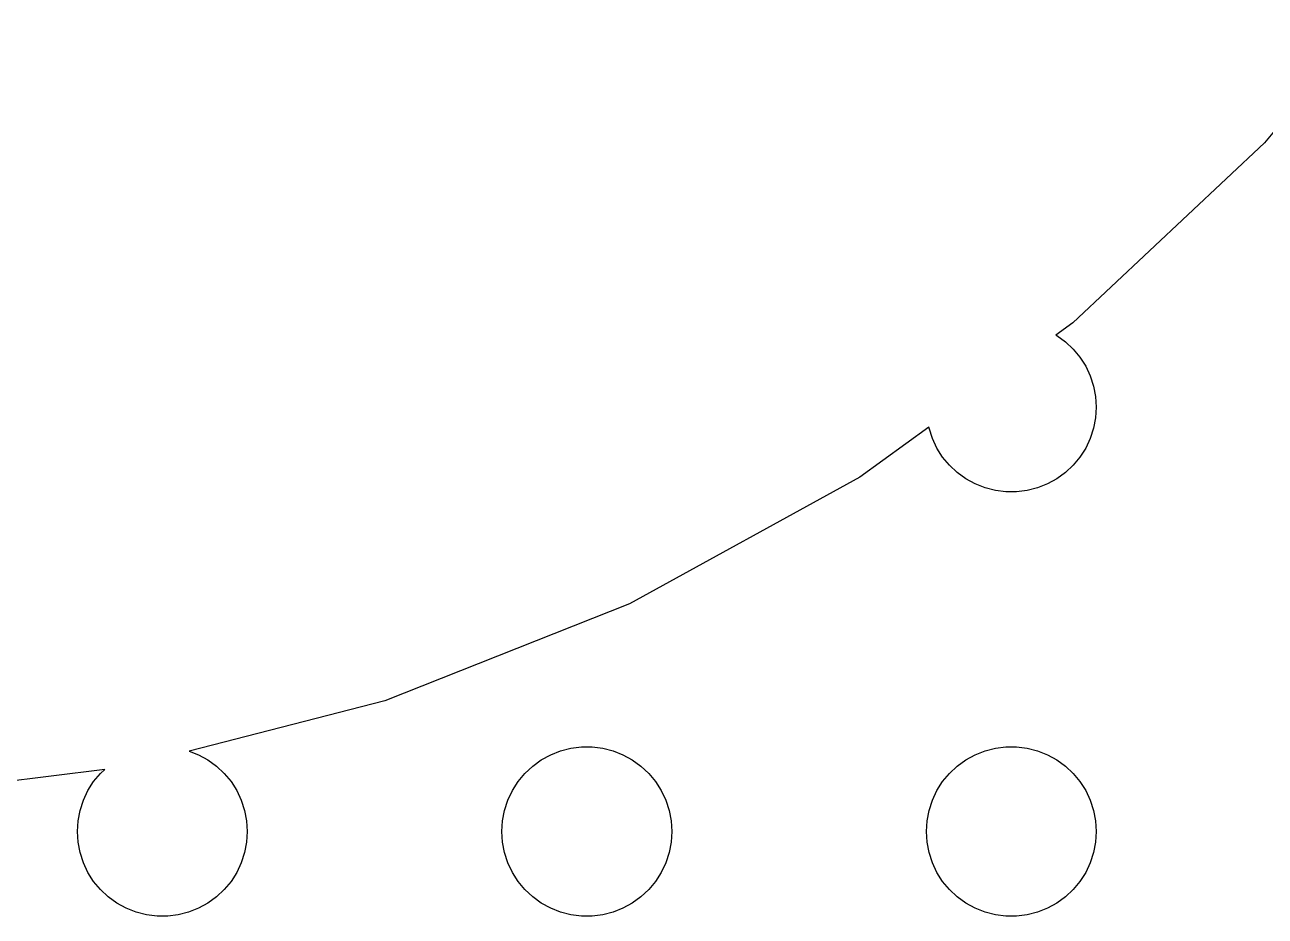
# Model space of a CAD drawing. Header units: metres. Extents: x -157 to 157, y -157 to 157.
# Drawn here: x 5.07 to 26.99, y -39 to -23.24 of the extents above; entities that cross this region are included whole.
import ezdxf

# ---------------------------------------------------------------- set-up
doc = ezdxf.new("R2010")
doc.units = ezdxf.units.M

msp = doc.modelspace()

# ---------------------------------------------------------------- linework, layer by layer
for p, q in [((28.6978, -23.2419), (26.9718, -25.3282)), ((26.9718, -25.3282), (23.5847, -28.509)), ((23.5847, -28.509), (23.2878, -28.7247)), ((23.2878, -28.7247), (23.3037, -28.7335)), ((23.3037, -28.7335), (23.4561, -28.8442)), ((23.4561, -28.8442), (23.5934, -28.9732)), ((23.5934, -28.9732), (23.7135, -29.1183)), ((23.7135, -29.1183), (23.8145, -29.2774)), ((23.8145, -29.2774), (23.8947, -29.4478)), ((23.8947, -29.4478), (23.9529, -29.627)), ((23.9529, -29.627), (23.9882, -29.812)), ((23.9882, -29.812), (24, -30)), ((24, -30), (23.9882, -30.188)), ((23.9882, -30.188), (23.9529, -30.373)), ((21.0437, -30.3551), (19.8256, -31.2401)), ((21.0471, -30.373), (21.0437, -30.3551)), ((21.1053, -30.5522), (21.0471, -30.373)), ((23.9529, -30.373), (23.8947, -30.5522)), ((21.1855, -30.7226), (21.1053, -30.5522)), ((23.8947, -30.5522), (23.8145, -30.7226)), ((21.2865, -30.8817), (21.1855, -30.7226)), ((21.4065, -31.0268), (21.2865, -30.8817)), ((23.7135, -30.8817), (23.5934, -31.0268)), ((23.8145, -30.7226), (23.7135, -30.8817)), ((21.5439, -31.1558), (21.4065, -31.0268)), ((23.5934, -31.0268), (23.4561, -31.1558)), ((19.8256, -31.2401), (15.7538, -33.4786)), ((21.6963, -31.2665), (21.5439, -31.1558)), ((21.8613, -31.3572), (21.6963, -31.2665)), ((23.3037, -31.2665), (23.1387, -31.3572)), ((23.4561, -31.1558), (23.3037, -31.2665)), ((22.0365, -31.4266), (21.8613, -31.3572)), ((22.2189, -31.4734), (22.0365, -31.4266)), ((22.4058, -31.497), (22.2189, -31.4734)), ((22.5942, -31.497), (22.4058, -31.497)), ((22.7811, -31.4734), (22.5942, -31.497)), ((22.9635, -31.4266), (22.7811, -31.4734)), ((23.1387, -31.3572), (22.9635, -31.4266)), ((15.7538, -33.4786), (11.4336, -35.1891)), ((11.4336, -35.1891), (7.97369, -36.0774)), ((7.97369, -36.0774), (8.13866, -36.1428)), ((8.13866, -36.1428), (8.30373, -36.2335)), ((14.1963, -36.2335), (14.3613, -36.1428)), ((14.3613, -36.1428), (14.5365, -36.0734)), ((14.5365, -36.0734), (14.7189, -36.0266)), ((14.7189, -36.0266), (14.9058, -36.003)), ((14.9058, -36.003), (15.0942, -36.003)), ((15.0942, -36.003), (15.2811, -36.0266)), ((15.2811, -36.0266), (15.4635, -36.0734)), ((15.4635, -36.0734), (15.6387, -36.1428)), ((15.6387, -36.1428), (15.8037, -36.2335)), ((21.6963, -36.2335), (21.8613, -36.1428)), ((21.8613, -36.1428), (22.0365, -36.0734)), ((22.0365, -36.0734), (22.2189, -36.0266)), ((22.2189, -36.0266), (22.4058, -36.003)), ((22.4058, -36.003), (22.5942, -36.003)), ((22.5942, -36.003), (22.7811, -36.0266)), ((22.7811, -36.0266), (22.9635, -36.0734)), ((22.9635, -36.0734), (23.1387, -36.1428)), ((23.1387, -36.1428), (23.3037, -36.2335)), ((8.30373, -36.2335), (8.45613, -36.3442)), ((8.45613, -36.3442), (8.59344, -36.4732)), ((13.9065, -36.4732), (14.0439, -36.3442)), ((14.0439, -36.3442), (14.1963, -36.2335)), ((15.8037, -36.2335), (15.9561, -36.3442)), ((15.9561, -36.3442), (16.0934, -36.4732)), ((21.4065, -36.4732), (21.5439, -36.3442)), ((21.5439, -36.3442), (21.6963, -36.2335)), ((23.3037, -36.2335), (23.4561, -36.3442)), ((23.4561, -36.3442), (23.5934, -36.4732)), ((6.48286, -36.4015), (2.32324, -36.927)), ((6.28647, -36.6183), (6.40654, -36.4732)), ((6.40654, -36.4732), (6.48286, -36.4015)), ((8.59344, -36.4732), (8.71352, -36.6183)), ((13.7865, -36.6183), (13.9065, -36.4732)), ((16.0934, -36.4732), (16.2135, -36.6183)), ((21.2865, -36.6183), (21.4065, -36.4732)), ((23.5934, -36.4732), (23.7135, -36.6183)), ((6.10533, -36.9478), (6.18553, -36.7774)), ((6.18553, -36.7774), (6.28647, -36.6183)), ((8.71352, -36.6183), (8.81445, -36.7774)), ((8.81445, -36.7774), (8.89465, -36.9478)), ((13.6053, -36.9478), (13.6855, -36.7774)), ((13.6855, -36.7774), (13.7865, -36.6183)), ((16.2135, -36.6183), (16.3145, -36.7774)), ((16.3145, -36.7774), (16.3947, -36.9478)), ((21.1053, -36.9478), (21.1855, -36.7774)), ((21.1855, -36.7774), (21.2865, -36.6183)), ((23.7135, -36.6183), (23.8145, -36.7774)), ((23.8145, -36.7774), (23.8947, -36.9478)), ((6.04712, -37.127), (6.10533, -36.9478)), ((8.89465, -36.9478), (8.95287, -37.127)), ((13.5471, -37.127), (13.6053, -36.9478)), ((16.3947, -36.9478), (16.4529, -37.127)), ((21.0471, -37.127), (21.1053, -36.9478)), ((23.8947, -36.9478), (23.9529, -37.127)), ((6.01183, -37.312), (6.04712, -37.127)), ((8.95287, -37.127), (8.98816, -37.312)), ((13.5118, -37.312), (13.5471, -37.127)), ((16.4529, -37.127), (16.4882, -37.312)), ((21.0118, -37.312), (21.0471, -37.127)), ((23.9529, -37.127), (23.9882, -37.312)), ((6, -37.5), (6.01183, -37.312)), ((8.98816, -37.312), (9, -37.5)), ((13.5, -37.5), (13.5118, -37.312)), ((16.4882, -37.312), (16.5, -37.5)), ((21, -37.5), (21.0118, -37.312)), ((23.9882, -37.312), (24, -37.5)), ((6.01183, -37.688), (6, -37.5)), ((6.04712, -37.873), (6.01183, -37.688)), ((8.98816, -37.688), (8.95287, -37.873)), ((9, -37.5), (8.98816, -37.688)), ((13.5118, -37.688), (13.5, -37.5)), ((13.5471, -37.873), (13.5118, -37.688)), ((16.4882, -37.688), (16.4529, -37.873)), ((16.5, -37.5), (16.4882, -37.688)), ((21.0118, -37.688), (21, -37.5)), ((21.0471, -37.873), (21.0118, -37.688)), ((23.9882, -37.688), (23.9529, -37.873)), ((24, -37.5), (23.9882, -37.688)), ((6.10533, -38.0522), (6.04712, -37.873)), ((8.95287, -37.873), (8.89465, -38.0522)), ((13.6053, -38.0522), (13.5471, -37.873)), ((16.4529, -37.873), (16.3947, -38.0522)), ((21.1053, -38.0522), (21.0471, -37.873)), ((23.9529, -37.873), (23.8947, -38.0522)), ((6.18553, -38.2226), (6.10533, -38.0522)), ((8.89465, -38.0522), (8.81445, -38.2226)), ((13.6855, -38.2226), (13.6053, -38.0522)), ((16.3947, -38.0522), (16.3145, -38.2226)), ((21.1855, -38.2226), (21.1053, -38.0522)), ((23.8947, -38.0522), (23.8145, -38.2226)), ((6.28647, -38.3817), (6.18553, -38.2226)), ((8.81445, -38.2226), (8.71352, -38.3817)), ((13.7865, -38.3817), (13.6855, -38.2226)), ((16.3145, -38.2226), (16.2135, -38.3817)), ((21.2865, -38.3817), (21.1855, -38.2226)), ((23.8145, -38.2226), (23.7135, -38.3817)), ((6.40654, -38.5268), (6.28647, -38.3817)), ((6.54385, -38.6558), (6.40654, -38.5268)), ((8.59344, -38.5268), (8.45613, -38.6558)), ((8.71352, -38.3817), (8.59344, -38.5268)), ((13.9065, -38.5268), (13.7865, -38.3817)), ((14.0439, -38.6558), (13.9065, -38.5268)), ((16.0934, -38.5268), (15.9561, -38.6558)), ((16.2135, -38.3817), (16.0934, -38.5268)), ((21.4065, -38.5268), (21.2865, -38.3817)), ((21.5439, -38.6558), (21.4065, -38.5268)), ((23.5934, -38.5268), (23.4561, -38.6558)), ((23.7135, -38.3817), (23.5934, -38.5268)), ((6.69626, -38.7665), (6.54385, -38.6558)), ((6.86133, -38.8572), (6.69626, -38.7665)), ((8.30373, -38.7665), (8.13866, -38.8572)), ((8.45613, -38.6558), (8.30373, -38.7665)), ((14.1963, -38.7665), (14.0439, -38.6558)), ((14.3613, -38.8572), (14.1963, -38.7665)), ((15.8037, -38.7665), (15.6387, -38.8572)), ((15.9561, -38.6558), (15.8037, -38.7665)), ((21.6963, -38.7665), (21.5439, -38.6558)), ((21.8613, -38.8572), (21.6963, -38.7665)), ((23.3037, -38.7665), (23.1387, -38.8572)), ((23.4561, -38.6558), (23.3037, -38.7665)), ((7.03647, -38.9266), (6.86133, -38.8572)), ((7.21892, -38.9734), (7.03647, -38.9266)), ((7.40581, -38.997), (7.21892, -38.9734)), ((7.59418, -38.997), (7.40581, -38.997)), ((7.78107, -38.9734), (7.59418, -38.997)), ((7.96352, -38.9266), (7.78107, -38.9734)), ((8.13866, -38.8572), (7.96352, -38.9266)), ((14.5365, -38.9266), (14.3613, -38.8572)), ((14.7189, -38.9734), (14.5365, -38.9266)), ((14.9058, -38.997), (14.7189, -38.9734)), ((15.0942, -38.997), (14.9058, -38.997)), ((15.2811, -38.9734), (15.0942, -38.997)), ((15.4635, -38.9266), (15.2811, -38.9734)), ((15.6387, -38.8572), (15.4635, -38.9266)), ((22.0365, -38.9266), (21.8613, -38.8572)), ((22.2189, -38.9734), (22.0365, -38.9266)), ((22.4058, -38.997), (22.2189, -38.9734)), ((22.5942, -38.997), (22.4058, -38.997)), ((22.7811, -38.9734), (22.5942, -38.997)), ((22.9635, -38.9266), (22.7811, -38.9734)), ((23.1387, -38.8572), (22.9635, -38.9266))]:
    msp.add_line(p, q)

doc.saveas('drawing.dxf')
